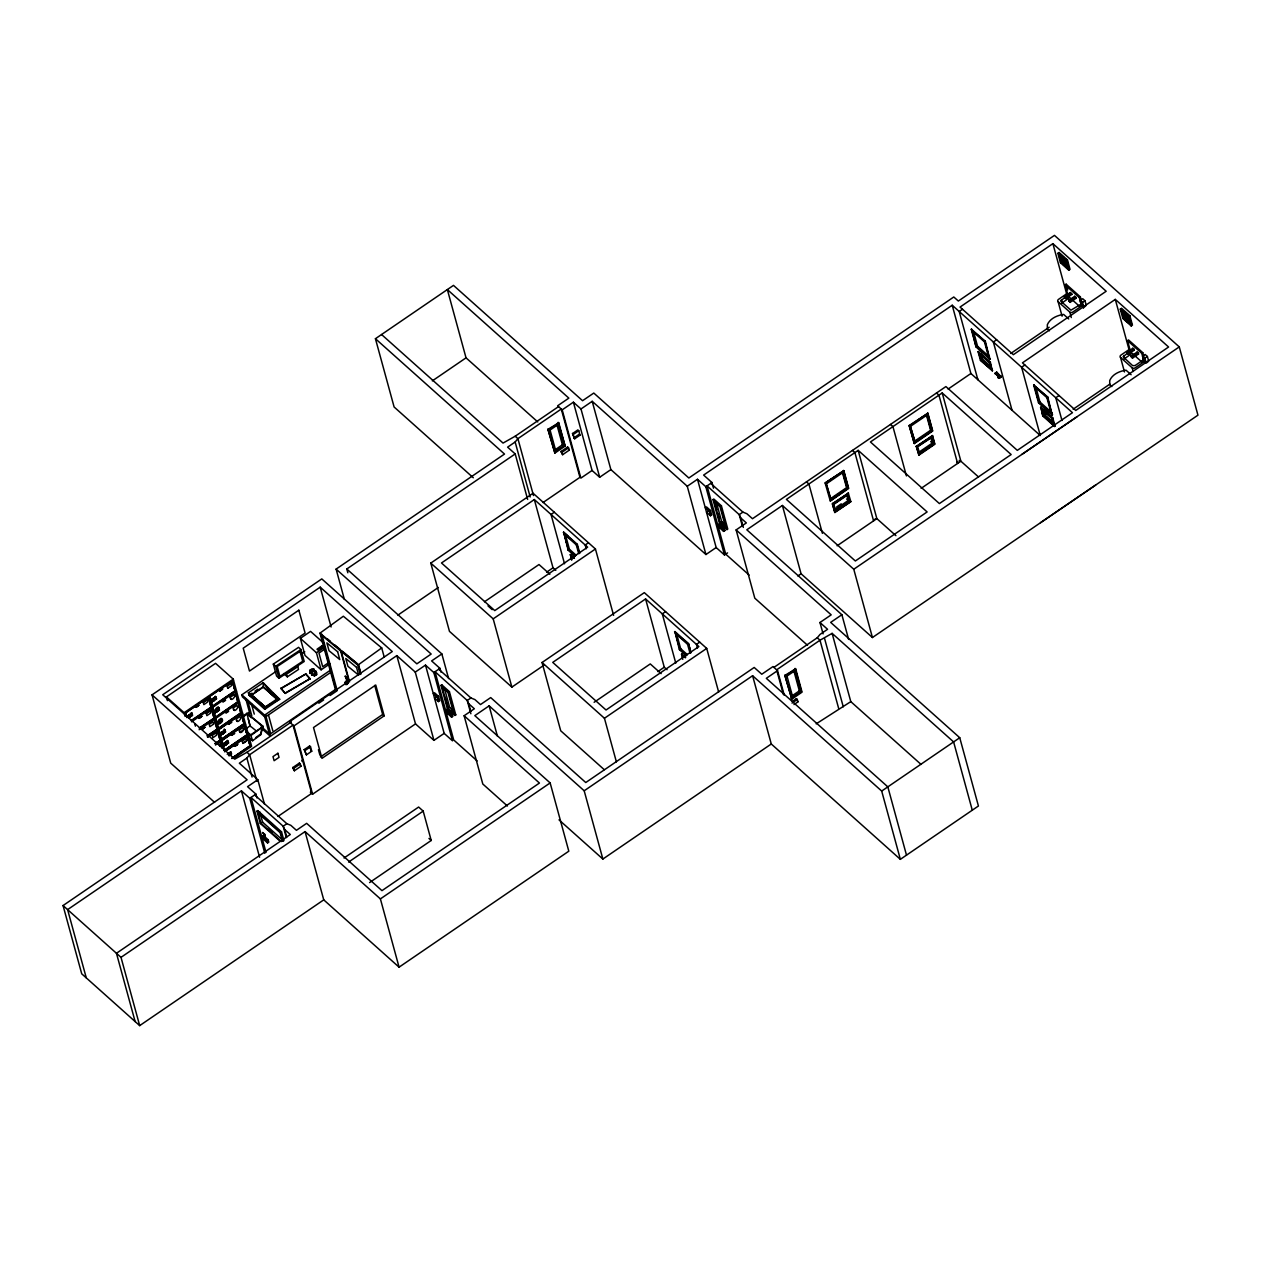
<?xml version="1.0" encoding="UTF-8"?>
<svg xmlns="http://www.w3.org/2000/svg" width="1261" height="1261" viewBox="0 0 1261 1261"><rect width="100%" height="100%" fill="white"/><g stroke="black" fill="none" stroke-linecap="round" stroke-linejoin="round"><path stroke-width="1.5" d="M309.686 672.097L311.309 672.302L311.688 673.673L309.875 672.775L309.717 670.521L311.782 668.913L313.942 669.197L314.714 671.892L313.942 669.197L309.717 670.521L309.875 672.775L314.43 675.975L316.606 674.698L316.148 671.419L309.717 670.521L314.43 675.975M222.488 689.2L219.808 690.918L222.724 688.79M225.514 700.233L222.819 701.951M228.525 711.251L225.845 712.969M229.171 723.909C234.483 719.038 228.367 725.501 229.597 723.152M232.197 734.927C237.494 730.056 231.378 736.534 232.607 734.186M234.562 733.319L231.866 735.021M235.208 745.96C243.247 739.844 229.833 749.917 237.068 744.778M256.456 700.533L249.095 695.174L251.648 695.047L263.186 686.756L277.01 699.351L279.611 699.225L276.916 699.02L265.283 706.964L264.889 709.281L249.095 695.174L248.433 692.778L263.155 682.721L279.611 699.225L264.889 709.281L248.433 692.778L265.283 706.964L279.611 699.225L272.423 692.809M249.662 738.331L252.626 740.727L260.554 734.911L262.288 726.304L246.951 713.269L242.285 716.658M260.554 734.911L263.25 726.446L246.951 713.269M186.927 716.469L191.656 713.08L192.539 715.255L191.309 712.623M187.054 716.595L191.987 713.222M189.371 716.5L191.861 714.656M189.796 717.052L192.429 715.476L191.845 713.111M211.044 699.839L215.678 696.687L216.545 698.862L215.316 696.23M213.377 700.091L215.867 698.247M211.359 708.319L214.118 718.36M211.485 702.093L216.403 698.736M213.519 710.384L214.638 713.253M232.355 680.893L235.098 690.933L232.355 680.893L209.547 696.482M216.403 711.125C220.407 710.92 218.657 704.379 215.773 708.855M214.386 719.353L217.128 729.378M219.43 709.754L214.685 713.143M214.496 713.127L219.446 710.101L218.153 707.232M217.081 721.891L221.841 718.865C225.025 721.544 216.041 727.234 217.207 722.017M218.232 722.963L221.794 720.535L221.7 718.738M217.396 730.371L220.139 740.412M222.44 720.788L217.522 724.145M219.981 733.145L225.041 729.914L224.19 729.284M220.234 733.051L220.848 735.321L225.451 731.821M222.44 733.177L224.915 731.333L224.363 729.299M220.423 741.405L222.362 747.962M222.566 743.47L223.686 746.323M241.403 713.978L244.145 724.003L241.403 713.978L218.815 729.599L221.337 739.198L243.783 723.861M225.451 744.211L227.942 742.366L227.374 740.333M223.544 746.197L228.477 742.839M244.429 724.996L247.172 735.037L244.429 724.996L221.841 740.617L224.49 750.342L247.124 734.879M228.462 755.229C231.504 751.966 232.639 754.614 229.029 755.922M247.44 736.03L250.182 746.071L247.44 736.03L224.852 751.651M196.543 706.475C194.793 707.626 201.996 703.37 195.802 707.326M199.553 717.493C197.804 718.66 205.023 714.404 198.812 718.344M220.549 690.066L219.808 690.918M202.58 728.527C200.83 729.678 208.033 725.422 201.839 729.378M198.718 705.183L197.977 706.034M201.728 716.216L200.988 717.068M204.755 727.25L204.014 728.086M246.005 730.939L250.687 734.832L252.626 740.727L247.991 736.44M264.542 804.345L257.796 779.692L239.354 763.204L246.888 758.05L249.662 754.724L293.025 725.107L311.688 793.374L277.972 816.419M527.65 499.435L515.197 453.928L507.616 447.151L515.15 441.996L517.908 438.67L561.271 409.037L579.95 477.32L543.018 502.54M773.907 667.4L817.254 637.782L820.028 634.441L827.563 629.302L819.965 622.508L831.188 614.848L736.125 529.919L746.339 522.921L740.743 517.924L739.245 514.646L707.043 485.879L725.721 554.146L749.144 575.063M235.634 745.204L234.861 745.945L235.76 745.677M228.856 724.003L231.803 721.986M231.835 734.911L234.467 732.988M235.224 745.85L237.588 744.226L235.129 745.645M1070.431 292.489L1071.882 294.412L1065.829 298.542L1064.615 297.47L1064.394 296.619L1070.431 292.489L1060.659 301.016L1070.936 310.19L1080.173 304.673L1081.654 305.997L1072.78 312.066A2.159 1.576 -15.3 0 1 1069.801 312.097L1058.105 301.631A2.159 1.576 -15.3 0 1 1058.546 299.346L1067.421 293.277L1065.119 284.876L1066.128 284.182L1080.362 296.902L1083.467 308.251M1061.62 303.27L1069.706 297.549L1079.574 306.36M1129.809 351.378L1123.062 356.768L1132.646 365.643L1135.089 365.548L1142.576 360.425L1144.058 361.749L1135.184 367.818A2.159 1.576 -15.3 0 1 1132.205 367.849L1120.509 357.399A2.159 1.576 -15.3 0 1 1120.95 355.098L1129.824 349.045L1127.523 340.628L1128.532 339.934L1142.765 352.654L1143.79 356.437M1124.024 359.038L1132.11 353.301L1141.977 362.112M222.409 688.884L219.777 690.807M224.884 700.202L223.055 701.526M227.894 711.22L226.066 712.56M230.905 722.254L228.824 723.893M234.578 733.208L232.103 734.611M198.749 705.309L195.77 707.2M201.76 716.327L198.781 718.234M204.786 727.361L201.807 729.268M348.02 683.005L346.602 681.46L345.388 682.217L347.421 684.424L345.278 682.737L345.861 681.113L348.241 682.989M242.742 717.21L247.093 714.01L250.182 726.509L248.338 718.943M246.825 728.164L249.993 725.832L255.92 730.623M250.687 734.832L263.25 726.446L250.813 735.573L246.368 731.979M255.605 737.717L260.365 734.233M335.883 691.327L319.963 633.148L343.339 616.235L381.705 647.918L384.274 657.312M360.268 674.43L357.698 665.051L358.439 664.515L359.968 670.143M360.882 674.209L358.313 664.831L381.705 647.918M345.246 676.211L348.399 682.847L346.775 676.905L348.036 683.115L345.246 676.211L346.397 677.173M473.316 477.761L394.11 406.988L375.431 338.705L453.487 285.38L582.566 400.714L593.789 393.054L688.853 477.998L953.789 296.981L958.344 301.048L1054.464 235.381L1179.271 346.901L1197.95 415.168L872.439 637.53L801.066 573.755L782.387 505.472L746.811 529.793L841.875 614.737L848.621 639.39M432.334 380.869L466.034 357.84L447.356 289.573L568.837 398.129L557.63 405.79L562.185 409.857L580.864 478.124L592.071 470.463L573.392 402.196L562.185 409.857M381.563 334.528L503.044 443.068L515.182 436.227L558.528 406.609M214.591 802.343L170.724 763.141L152.045 694.858L321.791 578.894L416.855 663.838L431.167 654.049L336.104 569.105L504.51 454.055L375.431 338.705M547.952 429.307L558.781 422.861L565.133 446.063L554.903 453.062L547.952 429.307L554.903 453.062M548.567 429.843L558.781 422.861M555.865 451.186L550.064 430.033L557.835 424.721L556.621 423.633L562.406 444.802L563.635 445.89L555.865 451.186L554.635 450.114L549.339 430.71M293.923 725.926L396.821 655.61L415.5 723.893L312.602 794.194L293.923 725.926L289.368 721.844L392.266 651.543L320.199 587.153L162.732 694.748L234.798 759.138L246.935 752.281L291.37 721.97M347.831 572.778L346.791 568.995L515.197 453.928M592.197 401.313L610.876 469.596L599.669 477.257L580.99 408.974L592.197 401.313L687.261 486.257L705.939 554.525L716.169 547.542L697.491 479.275L687.261 486.257M572.541 433.548L577.853 429.906L578.767 430.726L579.981 435.171L574.669 438.796L572.541 433.548L574.669 438.796M573.456 434.367L578.767 430.726M554.635 450.114L562.406 444.802M573.755 437.977L579.067 434.351L579.981 435.171M555.77 451.517L560.152 448.522M561.066 451.501L567.608 447.024L568.522 447.844L569.168 450.224L562.627 454.701L561.066 451.501L562.627 454.701M561.965 452.321L568.522 447.844M184.122 712.701L233.253 679.143L215.552 663.333L166.42 696.907L184.122 712.701L185.131 716.437M233.506 680.073L185.493 712.875L186.407 716.248M186.959 717.651L185.619 712.796L208.349 697.301L211.091 707.326M203.226 702.377L207.04 699.76L203.226 702.377L203.841 704.631L207.655 702.03L206.993 699.729M221.857 689.168L220.044 690.508M227.815 688.207L227.201 685.937L230.999 683.336L227.232 685.968L227.847 688.238L231.661 685.637L230.999 683.336M329.878 663.838L321.114 669.827L305.02 655.436L300.354 638.365L310.569 631.383L323.746 643.157M192.287 715.35L188.724 717.793L188.11 715.507M211.659 702.125L216.293 698.957M191.483 720.315L211.044 707.169M235.066 690.776L212.431 706.239L209.625 696.387L224.316 750.673L247.219 735.037M191.294 720.882L211.139 707.326M212.258 706.57L235.145 690.933M191.562 721.828L236.516 691.107M206.237 713.395L210.051 710.794L206.237 713.395L206.851 715.665L210.666 713.064L210.02 710.763M230.211 696.97L234.026 694.354L234.672 696.655C229.801 704.253 229.77 693.251 230.826 699.225M230.243 697.002L234.057 694.385M214.055 710.873L219.004 707.847L218.326 707.248M214.197 710.999L218.831 707.831M544.342 664.941L511.871 687.119L449.468 631.367L430.789 563.1L533.056 493.24L595.444 548.992L613.603 615.368M331.328 671.987L265.157 717.194L242.38 696.844L241.828 694.795L275.718 671.64M301.537 654.002L304.768 651.795M199.317 728.07L213.881 718.329M237.746 701.81L235.366 691.926L237.746 701.81L215.442 717.257L212.652 707.421M199.459 728.18L214.071 718.203M215.268 717.604L238.077 701.794M534.333 499.545L441.492 562.973L494.769 610.592L587.626 547.164L534.333 499.545L553.012 567.813L555.802 570.303M249.095 695.174L252.042 693.156M254.974 691.154L257.922 689.136M199.143 729.725L239.543 702.125M251.648 695.047L263.281 687.103L263.155 682.721L277.01 699.351M233.222 707.988L237.068 705.419L237.698 707.689C232.812 715.239 232.828 704.363 233.852 710.258M321.114 669.827L316.448 652.757L325.212 646.767M218.799 719.873L221.164 718.25M213.692 724.082L209.846 726.667L209.216 724.397L213.062 721.828L213.645 724.05M325.102 648.879L318.954 653.072L322.69 666.722L328.837 662.529M207.135 735.809L216.892 729.362M240.772 712.828L238.392 702.944L240.772 712.828L218.468 728.291L215.663 718.439M207.277 735.92L217.081 729.221M218.295 728.622L241.087 712.828M207.498 737.102L242.553 713.159M207.639 737.228L217.444 730.529M229.092 723.578L231.551 722.175M236.248 719.022L240.063 716.421L240.709 718.707C235.839 726.273 235.854 715.397 236.863 721.292M247.061 713.915L250.277 711.708M225.341 732.042L220.533 735.179M397.861 615.132L438.339 587.468M214.969 743.549L219.918 740.38M215.111 743.675L220.108 740.254M244.114 723.846L221.337 739.592L244.193 724.019M215.615 743.549L220.186 740.412M554.304 512.234L551.041 514.472L564.534 563.777M215.852 744.526L245.564 724.177M215.458 744.967L220.454 741.563M239.259 730.04L243.105 727.471L243.72 729.741C238.881 737.401 238.755 726.257 239.921 732.342M265.157 717.194L264.605 715.145L330.76 669.938M239.874 732.31L243.72 729.741M223.102 743.958L227.737 740.79L228.604 742.965L227.942 742.366M223.244 744.069L227.737 740.79M223.733 746.228L228.367 743.06M224.363 750.216L246.793 734.879M224.584 751.619L248.59 735.21M242.317 741.105L242.932 743.375L242.27 741.074L246.131 738.505L246.746 740.774L242.932 743.375L246.746 740.774M227.201 754.251L230.747 751.824M228.399 753.637L230.889 751.934L231.63 753.999M232.182 757.956L249.82 745.913M232.323 758.082L250.135 745.913M231.914 758.586L250.23 746.071M574.969 556.274L568.128 550.174L563.683 532.142L577.349 544.358L579.776 553.232M233.695 758.476L251.601 746.244L233.253 679.143M261.847 728.669L270.39 736.314L269.838 734.265L335.993 689.058M575.363 556.006L568.585 549.796L564.298 534.128L565.117 533.561L567.781 535.941M318.812 703.228L323.651 699.918M330.098 695.52L336.561 691.107M484.476 601.781L538.999 564.534L549.859 574.228M568.128 550.174L569.405 549.244L565.117 533.561M564.298 534.128L576.309 544.862L577.349 544.358M571.485 559.963L570.508 554.556L574.449 558.087M588.461 542.75L585.199 544.988L586.239 548.771M546.612 572.179L553.012 567.813M139.687 1025.619L121.009 957.351L305.067 831.598L323.746 899.865L139.687 1025.619L81.729 973.823L63.05 905.556L247.109 779.802L152.045 694.858M264.81 853.303L249.773 798.308L241.434 790.868L67.605 909.622L86.284 977.905M257.796 779.692L247.566 786.675L255.904 794.115L256.945 797.914M444.171 733.382L433.942 740.365L415.263 672.097L425.493 665.114L433.831 672.554L452.494 740.822L444.171 733.382L425.493 665.114M346.791 568.995L441.854 653.939L431.625 660.922L439.963 668.362L441.003 672.16M511.871 687.119L493.193 618.852L595.444 548.992M710.731 483.357L742.918 512.124L746.89 513.731L752.486 518.728L945.908 386.575L1017.312 450.366L1072.465 412.694L952.213 305.241L703.622 475.082L711.961 482.522L713.505 488.212M304.295 749.601L309.607 745.976L310.521 746.796L311.735 751.225L306.407 754.866L304.295 749.601L306.407 754.866M305.194 750.421L310.521 746.796M1052.888 243.641L960.047 307.069L1013.34 354.688L1106.181 291.259L1052.888 243.641L1066.901 294.838M962.474 309.244L959.195 311.483L977.874 379.75M292.804 767.555L299.361 763.094L300.26 763.898L300.922 766.294L294.38 770.77L292.804 767.555L294.38 770.77M249.773 798.308L255.904 794.115M293.718 768.375L300.26 763.898M433.831 672.554L439.963 668.362M727.565 552.885L724.492 554.982L705.813 486.714L711.961 482.522M320.42 756.994L382.65 714.483L374.722 685.464M1057.884 253.351L1059.114 252.515L1067.468 259.971L1070.037 269.365L1068.808 270.201L1060.454 262.745L1057.884 253.351L1066.239 260.822L1068.808 270.201M384.179 715.838L321.949 758.365L313.516 727.534L375.746 685.007L384.179 715.838L382.65 714.483M1059.634 255.557L1058.877 254.88L1059.87 256.424L1060.864 254.722L1060.107 254.044L1061.1 255.573L1060.864 254.722M1061.163 256.913L1060.391 256.235L1061.384 257.78L1062.377 256.078L1061.62 255.4L1062.613 256.929L1062.377 256.078M1060.517 260.854L1060.28 260.002L1061.273 261.531L1060.517 260.854L1061.746 260.018M279.895 840.977L260.318 823.48L256.96 811.186L257.764 810.618L281.55 831.882L283.961 840.661M441.003 685.432L441.823 684.865L449.42 691.659L455.773 714.861L454.953 715.428L447.356 708.65L441.003 685.432L448.601 692.21L454.953 715.428M713.001 499.592L713.821 499.041L721.418 505.819L727.77 529.037L726.951 529.588L719.353 522.811L713.001 499.592L720.598 506.386L726.951 529.588M1060.454 262.745L1061.683 261.894M1066.239 260.822L1067.468 259.971M1066.349 265.425L1067.342 266.969L1066.349 265.425L1067.878 263.565L1065.356 263.896L1064.363 262.367L1066.112 261.358M1064.599 263.218L1065.592 261.531M1064.363 262.367L1066.885 262.036L1067.641 262.714L1066.412 263.549L1065.419 262.02L1066.412 263.549M1066.175 262.698L1067.405 261.862L1067.641 262.714M1064.836 264.069L1065.829 265.614L1064.836 264.069L1066.065 263.234M1065.072 264.936L1066.302 264.085M971.254 329.279L985.33 341.227L989.775 359.243L976.109 347.043L971.254 329.279L984.92 341.495L989.775 359.243M1066.112 264.574L1065.892 263.722L1066.885 265.251L1066.112 264.574L1067.105 262.887M1066.648 264.4L1067.878 263.565M1067.515 266.481L1065.529 266.638L1066.522 264.952M435.754 697.207L434.525 698.058L438.481 701.573L439.711 700.738L438.481 696.308L434.541 692.778L433.311 693.613L437.268 697.144L438.481 701.573M707.752 511.383L706.523 512.218L710.479 515.749L711.693 514.914L710.479 510.469L706.538 506.938L705.309 507.773L709.265 511.304L710.479 515.749M972.452 331.139L973.271 330.587L977.559 346.255L989.586 356.989L988.766 357.557L984.478 341.873L972.452 331.139L976.739 346.807L990.184 358.975M437.268 697.144L438.481 696.308M709.265 511.304L710.479 510.469M1066.822 267.143L1068.051 266.307L1069.044 267.836L1067.815 268.672L1066.822 267.143L1067.815 268.672M1067.058 267.994L1068.288 267.159M1067.578 267.821L1068.808 266.985L1069.044 267.836M448.601 692.21L449.42 691.659M720.598 506.386L721.418 505.819M260.318 823.48L262.587 822.14L283.079 840.457M976.109 347.043L971.664 329.011M447.356 708.65L448.175 708.083L445.243 697.365M976.739 346.807L977.559 346.255M447.986 708.43L442.201 687.277L447.97 692.431L453.755 713.584L447.986 708.43L449.625 707.311L444.802 689.672M719.984 522.606L714.199 501.437L719.968 506.591L725.753 527.76L719.984 522.606L721.623 521.487L716.311 502.083M984.478 341.873L985.33 341.227M262.052 836.216L263.281 835.381L268.136 839.731L268.798 842.112L267.568 842.947L262.714 838.612L262.052 836.216L266.922 840.567L267.568 842.947M446.11 710.463L447.34 709.628L452.195 713.978L452.857 716.358L451.627 717.194L446.772 712.859L446.11 710.463L450.981 714.814L451.627 717.194M718.108 524.639L719.337 523.788L724.192 528.138L724.854 530.534L723.625 531.37L718.77 527.019L718.108 524.639L724.854 530.534M262.714 838.612L263.943 837.777M446.772 712.859L448.002 712.024M718.77 527.019L719.984 526.184M477.147 760.903L453.724 739.986L435.045 671.719L467.248 700.485L468.745 703.764L474.341 708.761L464.127 715.744L539.44 783.049L381.973 890.644L306.644 823.338L296.43 830.321L290.834 825.324L286.877 823.717L283.189 826.239L286.294 837.603M784.295 695.315L777.548 670.647L772.993 666.58L761.77 674.241L754.188 667.463L585.766 782.529L490.702 697.585L480.488 704.568L474.893 699.571L470.92 697.963L467.248 700.485L470.873 713.758M742.918 512.124L739.245 514.646L742.351 526.026M978.079 351.693L990.326 362.002L992.265 370.813L980.412 360.236L978.079 351.693L989.917 362.285L992.265 370.813M996.631 339.761L993.353 341.999L1012.031 410.266M979.687 353.269L981.452 359.732L991.241 369.126L981.042 360.015L979.277 353.553L989.885 362.38M266.922 840.567L268.136 839.731M450.981 714.814L452.195 713.978M724.192 528.138L722.963 528.974L723.625 531.37M283.142 841.213L280.73 832.433L281.55 831.882M1065.829 298.542L1065.608 297.706L1071.645 293.577M980.412 360.236L992.675 370.529M1068.666 300.433L1074.703 296.303L1075.917 297.391L1076.153 298.226L1070.1 302.356L1068.666 300.433L1070.1 302.356M1068.887 301.284L1074.939 297.155L1074.703 296.303M1069.88 301.521L1075.917 297.391M604.255 769.683L560.719 730.781L542.057 662.498L644.308 592.638L706.712 648.406L718.644 692.021M1081.654 305.997L1079.353 297.58L1080.362 296.902M858.174 450.35L786.407 499.388L855.352 560.987L927.119 511.95L858.174 450.35L876.852 518.618L895.909 535.657M942.203 392.943L870.437 441.965L939.382 503.58L1011.149 454.543L942.203 392.943L960.882 461.211L978.489 476.942M948.146 389.05L970.891 373.508L952.213 305.241M1080.22 300.449L1082.742 298.731L1084.98 300.733L1086.257 305.351C1082.852 310.08 1080.299 303.318 1080.22 300.449L1082.474 302.451L1083.735 307.069M991.241 369.126L989.475 362.664L990.326 362.002M584.19 790.789L752.596 675.723L771.275 743.99L602.868 859.056L584.19 790.789L489.126 705.845L474.814 715.633L550.143 782.923L568.806 851.191L399.075 967.171L323.746 899.865M645.585 598.943L552.744 662.388L606.037 710.006L698.878 646.562L645.585 598.943L664.263 667.211L667.053 669.701M1082.474 302.451L1084.98 300.733M1010.739 353.474L1049.152 327.229M830.29 500.98L825.12 482.963L843.83 470.652L848.685 488.401L830.29 500.98L848.385 488.133L843.53 470.385M909.165 425.54L927.875 413.245L932.73 430.994L914.32 443.557L909.165 425.54L914.32 443.557M843.83 470.652L825.12 482.963M909.465 425.808L927.875 413.245M834.183 477.525L826.097 483.042L830.999 499.261L847.187 488.212L842.884 472.528L839.054 474.199M916.605 421.206L924.707 415.673M826.696 483.594L842.884 472.528M910.741 426.171L926.93 415.121L931.217 430.789L915.029 441.854L910.127 425.635L915.029 441.854M999.169 376.535L999.626 378.19L995.087 373.224L996.71 372.105L1001.25 376.929L999.61 378.048L998.271 375.715M995.355 374.249L996.71 372.105M999.563 377.007L998.034 377.575L999.075 376.062M998.334 377.859L999.374 376.33M998.034 377.575L999.264 376.74M1000.966 375.904L999.327 377.023L995.087 373.224M1115.291 299.393L1022.45 362.837L1075.743 410.455L1168.584 347.011L1115.291 299.393L1129.304 350.605M1024.878 365.012L1021.599 367.235L1040.278 435.518L970.891 373.508M842.285 471.992L846.572 487.66L830.384 498.725L830.999 499.261M914.414 441.303L930.602 430.253L926.803 416.319M665.572 611.632L662.293 613.871L675.786 663.176M914.02 443.289L932.431 430.71L927.56 412.962M834.892 512.518L832.26 503.722L848.511 493.098L832.559 503.99L834.892 512.518L850.844 501.626L848.212 492.815M916.29 446.299L932.557 435.675L934.89 444.203L918.938 455.111L916.29 446.299L918.938 455.111M916.605 446.567L932.557 435.675M847.266 494.69L849.031 501.153L835.302 510.532L833.537 504.085L847.266 494.69L849.347 501.421L835.602 510.815L834.088 509.444M919.647 453.393L917.567 446.662L931.312 437.283L933.376 444.014L919.647 453.393L918.118 452.037M835.602 510.815L833.836 504.353L847.565 494.974M931.611 437.551L917.567 446.662M1120.288 309.118L1121.518 308.267L1129.872 315.739L1132.441 325.117L1131.212 325.969L1122.857 318.497L1120.288 309.118L1128.642 316.574L1131.212 325.969M836.689 506.954L841.26 503.833M918.575 452.447L932.32 443.052L930.539 436.605M1122.211 314.052L1123.204 315.581L1122.211 314.052L1123.441 313.217M919.332 453.125L933.077 443.73L931.312 437.283M834.593 512.25L850.844 501.626M918.638 454.843L934.59 443.935L932.242 435.408M1123.961 316.259L1124.954 314.572L1123.961 316.259L1125.947 316.101M1124.26 315.234L1123.267 313.705L1124.26 315.234L1126.01 314.225L1124.497 316.085L1123.74 315.408M1125.537 315.739L1125.774 316.59L1124.78 315.061L1127.302 314.73L1128.059 315.408L1126.53 317.268L1128.516 317.11M1124.197 317.126L1125.19 318.655L1124.197 317.126L1125.427 316.275M1127.302 314.73L1127.066 313.879L1127.823 314.556L1126.83 316.243L1125.837 314.714L1127.003 315.754L1125.253 316.763L1126.246 318.308L1125.253 316.763M1127.35 316.07L1129.336 315.912L1128.343 317.599L1127.35 316.07L1128.343 317.599M1125.49 317.63L1127.239 316.606M1124.134 319.001L1123.141 317.473L1124.134 319.001L1125.364 318.166M1126.53 317.268L1128.296 316.259M1128.406 320.877L1127.176 321.713L1126.42 321.035L1127.413 319.348L1124.907 319.679L1125.9 317.993L1126.12 318.844M1127.586 316.921L1128.579 315.234M1126.483 319.159L1126.703 320.01L1125.71 318.481L1126.94 317.646M1128.106 316.747L1129.872 315.739M1127.176 321.713L1128.169 320.026L1126.767 318.135L1127.996 317.283M1124.907 319.679L1126.656 318.67M1125.947 319.332L1127.176 318.497M1033.657 385.046L1047.733 396.979L1052.178 415.011L1038.512 402.795L1033.657 385.046L1047.324 397.262L1052.178 415.011M1127.476 320.688L1128.232 321.366L1127.239 319.837L1127.476 320.688L1129.226 319.679M1128.516 320.341L1130.282 319.317L1129.289 321.019L1128.296 319.49L1129.462 320.53L1127.697 321.539L1128.69 323.068L1127.697 321.539M686.22 655.688L679.38 649.588L674.934 631.556L688.601 643.772L691.028 652.646M344.032 858.016L418.636 807.04L423.192 811.107L431.215 840.472L369.583 882.574M1127.933 322.39L1128.926 320.704M1128.469 322.217L1130.219 321.208L1130.975 321.886L1129.746 322.721L1128.753 321.192L1129.746 322.721M1129.509 321.87L1130.739 321.035L1130.975 321.886M1129.982 323.573L1129.226 322.895L1130.219 324.424L1131.212 322.737L1130.455 322.059L1131.448 323.588L1131.212 322.737M348.588 862.083L423.192 811.107M594.12 702.298L650.266 663.932L661.111 673.626M1038.512 402.795L1039.962 402.007L1051.989 412.757L1051.17 413.309L1046.882 397.641L1034.855 386.891L1039.143 402.574M1046.882 397.641L1047.733 396.979M679.38 649.588L680.656 648.643L676.369 632.975L675.549 633.526L687.56 644.276L689.956 652.977M687.56 644.276L688.38 643.709L684.376 640.131M690.618 652.914L688.601 643.772M874.172 519.784L875.402 518.949M837.099 545.792L876.852 518.618M921.129 488.37L960.882 461.211M1040.483 407.461L1052.32 418.037L1054.653 426.581L1042.815 415.988L1040.892 407.177L1052.73 417.754L1055.063 426.297M1059.035 395.528L1055.756 397.767L1061.983 420.512M682.753 659.361L681.76 653.97L685.7 657.501M699.729 642.164L696.45 644.387L697.491 648.186M657.864 671.593L664.263 667.211M797.835 575.962L801.066 573.755M1042.09 409.021L1043.856 415.484L1053.644 424.878L1043.446 415.767L1041.681 409.305L1052.289 418.148M1126.798 352.386L1132.835 348.257L1134.049 349.329L1134.285 350.164L1128.232 354.309L1126.798 352.386L1128.232 354.309M1128.012 353.458L1134.049 349.329M1042.815 415.988L1040.892 407.177M1043.446 415.767L1046.094 413.955M1131.07 356.201L1137.107 352.071L1138.32 353.143L1138.557 353.994L1132.504 358.124L1131.07 356.201L1132.504 358.124M1131.29 357.036L1137.343 352.907L1137.107 352.071M1132.268 357.273L1138.32 353.143M616.393 761.88L604.445 718.266L706.712 648.406M1144.058 361.749L1141.757 353.348L1142.765 352.654M1053.644 424.878L1051.879 418.416L1052.73 417.754M1142.624 356.201L1145.146 354.483L1147.384 356.485L1148.661 361.119C1145.256 365.832 1142.687 359.07 1142.624 356.201L1144.862 358.203L1146.139 362.837M1144.862 358.203L1147.384 356.485M1073.143 409.226L1109.964 384.069M1021.836 454.417L1077.02 416.76M872.439 637.53L853.776 569.247L1179.271 346.901M399.075 967.171L380.396 898.904L550.143 782.923M841.875 614.737L830.668 622.398L959.747 737.732L978.426 806L900.354 859.34L771.275 743.99M777.548 670.647L766.325 678.323L887.823 786.864L906.501 855.147M783.38 694.496L776.634 669.843L819.997 640.225L832.118 633.369L953.615 741.925L972.278 810.192M784.878 675.376L795.707 668.929L802.059 692.147L791.829 699.13L784.878 675.376L791.829 699.13M785.477 675.912L795.707 668.929M786.99 676.101L794.761 670.789L793.547 669.701L799.332 690.87L800.546 691.958L792.775 697.27L786.99 676.101L785.776 675.013M1040.514 522.684L1095.699 485.028M799.332 690.87L791.561 696.182L790.111 690.886M791.214 698.578L801.444 691.595L795.092 668.393M792.428 701.368L796.353 698.689L797.267 699.492L797.914 701.888L793.989 704.568M792.018 703.071L797.267 699.492M816.182 723.846L850.797 701.636L832.118 633.369M900.354 859.34L881.691 791.057L959.747 737.732M273.306 664.09L298.573 647.334L300.953 649.541L304.216 661.489L278.949 678.245L276.569 676.038L273.306 664.09L275.67 666.297L278.949 678.245M275.67 666.297L300.953 649.541M297.769 666.722L298.51 669.449L287.335 676.858L286.578 674.131L297.769 666.722L297.17 666.171M309.812 670.868L311.971 669.591L314.21 670.221L316.527 672.775L314.21 670.221M316.416 674.005L314.241 675.281L311.814 673.957L312.192 675.329L311.309 672.302L314.352 670.521L314.241 675.281L316.148 671.419L316.606 674.698M280.967 688.301L305.856 673.957L310.048 678.717L285.254 693.408L280.967 688.301L285.254 693.408M281.045 688.648L305.856 673.957M285.159 693.061L310.048 678.717M222.503 689.089L220.675 690.539M225.514 700.123L223.686 701.557M228.54 711.141L226.712 712.591M309.875 672.775L311.309 672.302L312.192 675.329M956.8 462.078L958.202 462.361M259.403 702.676L265.283 706.964L251.554 694.701M327.497 638.964L330.335 641.313M334.591 644.828L340.265 649.51L348.998 681.413M342.314 651.212L356.973 663.302M319.963 633.148L358.313 664.831M357.698 665.051L321.082 634.803L336.482 691.075M248.433 692.778L265.283 706.964M263.281 687.103L276.916 699.02L263.186 686.756M1066.932 260.16L1066.175 259.467L1066.412 260.333M1126.309 313.201L1125.537 312.523L1125.774 313.374M1129.052 316.937L1130.045 318.466L1129.289 317.788M1066.349 262.209L1064.946 260.318L1065.939 261.847M1125.726 315.25L1124.323 313.358L1125.316 314.887M1126.309 316.416L1127.302 317.945M1068.335 265.267L1067.578 264.589L1067.815 265.44M1126.767 318.135L1127.76 319.663M1125.71 318.481L1126.893 319.522M1065.309 265.787L1066.302 267.316M1124.67 318.828L1125.663 320.357M1126.94 320.861L1126.183 320.184L1126.42 321.035M1065.119 284.876L1079.353 297.58M1127.523 340.628L1141.757 353.348M1070.668 293.324L1071.882 294.412M1074.939 297.155L1076.153 298.226M1134.285 350.164L1132.835 348.257M1137.343 352.907L1138.557 353.994M1067.421 293.277L1068.902 294.601M1064.394 296.619L1065.608 297.706M1068.713 318.954L1063.622 314.415C1057.191 315.36 1050.05 318.418 1047.339 324.707L1047.292 328.916L1049.42 330.808M1131.117 374.722L1126.026 370.182C1119.595 371.112 1112.454 374.17 1109.743 380.475L1109.696 384.668L1111.824 386.56M1038.922 402.511L1052.588 414.727M979.277 353.553L989.475 362.664M1041.681 409.305L1051.879 418.416M991.209 366.841L982.477 359.022L981.153 354.183M1053.613 422.593L1044.88 414.79L1043.556 409.951M996.994 373.13L1001.25 376.929M1043.225 415.704L1053.755 425.115M976.786 377.874L977.685 378.678M1039.174 433.626L1040.089 434.446M936.497 393.006L938.941 395.182L957.603 463.449M930.65 441.571L933.376 444.014M890.502 424.437L892.93 426.596L906.423 475.901M852.468 450.413L854.895 452.589L873.574 520.856M846.604 498.978L849.347 501.421M806.473 481.844L808.9 484.019L822.393 533.324M782.387 505.472L853.776 569.247M697.491 479.275L705.813 486.714M721.623 521.487L725.958 525.348M721.434 523.378L723.972 525.648M573.392 402.196L580.99 408.974M716.169 547.542L724.492 554.982M817.254 637.782L819.997 640.225L838.675 708.493M610.876 469.596L705.939 554.525M807.529 645.301L754.803 598.187L736.125 529.919M548.85 428.945L550.064 430.033M565.133 446.063L558.182 422.309M466.034 357.84L537.753 421.931M592.071 470.463L599.669 477.257M850.797 701.636L921.05 764.418M569.168 450.224L567.608 447.024M515.182 436.227L517.908 438.67L533.482 495.557M797.914 701.888L796.353 698.689M752.596 675.723L881.691 791.057M563.273 532.426L576.939 544.642L579.366 553.516M674.525 631.84L688.191 644.04M569.405 549.244L576.072 555.203M680.656 648.643L687.324 654.617M686.63 655.405L679.837 649.21L674.934 631.556M570.098 554.84L574.039 558.371M681.35 654.238L685.29 657.769M488.007 605.91L492.184 609.646M430.789 563.1L493.193 618.852M542.057 662.498L604.445 718.266M438.733 669.197L470.92 697.963M396.821 655.61L415.263 672.097M449.625 707.311L453.96 711.188M450.713 710.353L455.773 714.861M559.001 819.855L602.868 859.056M415.5 723.893L433.942 740.365M507.426 806.015L482.805 784.011L464.127 715.744M300.354 638.365L316.448 652.757M428.945 838.439L431.215 840.472M310.821 750.405L311.735 751.225M241.828 694.795L264.605 715.145M248.48 715.176L251.317 717.73M261.295 726.635L269.838 734.265M300.922 766.294L299.361 763.094M215.678 696.687L211.186 699.965L211.627 702.219M310.332 792.16L312.602 794.194M224.915 731.333L225.593 731.932L224.899 729.788M246.935 752.281L249.662 754.724L256.929 781.284M189.308 714.908L189.938 717.178M219.067 743.848L219.713 746.149M305.067 831.598L380.396 898.904M254.675 794.95L286.877 823.717M266.039 852.468L250.986 797.472L283.189 826.239L284.702 829.517L290.298 834.514L116.453 953.284L135.132 1021.552M256.96 811.186L280.73 832.433M268.136 829.171L272.329 832.922M281.439 841.576L260.948 823.26L258.142 813.03L280.1 832.638L282.448 841.182M63.05 905.556L121.009 957.351M283.772 673.547L287.335 676.858M305.95 674.304L310.143 679.064M347.421 683.604L345.546 681.586L345.278 682.737M1127.823 314.556L1128.059 315.408M1129.052 320.168L1129.289 321.019M1127.523 315.581L1127.76 316.432M1126.483 315.928L1126.719 316.779M1124.497 316.085L1124.717 316.952M1132.205 367.849L1133.213 371.491M1123.803 355.476L1124.607 358.423M1120.509 357.399L1124.497 371.963M1063.906 257.433L1064.142 258.284M1065.119 263.045L1065.356 263.896M1059.114 252.515L1060.138 256.267M1066.128 284.182L1067.689 289.857M1069.801 312.097L1071.298 317.551M1061.399 299.724L1062.203 302.656M1058.105 301.631L1062.093 316.212M1036.148 388.073L1039.962 402.007M1034.067 384.763L1038.433 400.746M978.489 351.425L980.349 358.25M917.251 447.592L918.134 450.823M846.951 495.636L848.275 500.475L834.546 509.854L832.78 503.407M826.57 484.791L829.911 496.976M819.965 622.508L823.086 633.889M824.584 638.523L843.262 706.79M794.761 670.789L800.546 691.958M740.743 517.924L743.344 527.413M715.286 504.4L716.752 509.743M717.73 513.322L719.196 518.681M688.869 645.459L690.287 650.676M681.76 653.97L682.69 657.375M557.835 424.721L563.635 445.89M576.309 544.862L578.689 553.563M570.508 554.556L571.99 559.758M563.683 532.142L568.538 549.891M515.15 441.996L530.187 496.992M489.126 705.845L497.433 736.188M468.745 703.764L470.826 711.346M441.854 653.939L448.601 678.591M441.823 684.865L443.289 690.224M336.104 569.105L344.395 599.448M341.368 651.874L349.581 681.902M320.199 587.153L331.107 626.985M345.672 683.289L346.081 684.802M321.823 634.267L337.207 690.555M318.434 749.743L319.931 755.181M309.607 745.976L310.411 748.939M301.852 760.336L302.167 761.518M268.514 715.05L272.786 730.686M265.582 714.987L270.343 732.373M264.243 715.097L268.987 732.483M251.412 703.717L254.265 714.136M284.702 829.517L286.767 837.099M247.534 700.17L251.806 715.807M245.706 698.547L249.993 714.183M232.387 680.83L250.482 747.001M246.888 758.05L252.074 777.028M259.782 811.911L262.587 822.14M257.764 810.618L259.214 815.899M241.434 790.868L259.593 857.244M212.116 699.114L212.731 701.384M215.127 710.132L215.757 712.418M218.137 721.166L218.768 723.436M221.164 732.2L221.778 734.469M224.174 743.218L224.805 745.503M208.38 697.238L222.235 748.057M194.856 724.129L195.423 726.163M166.373 696.844L167.445 700.627M959.258 460.407L959.432 461.526M196.133 707.106L198.497 705.498L196.133 707.106M199.143 718.139L201.508 716.516L199.143 718.139M202.17 729.173L204.534 727.55L202.17 729.173M263.817 833.852L264.179 835.223L263.817 833.852M298.841 610.182L243.215 648.186L249.473 671.057L305.099 633.054L298.841 610.182M322.107 645.711L317 649.21L318.04 650.156L323.163 646.657L322.107 645.711M216.088 732.846L212.242 735.415L212.888 737.717L216.703 735.116L216.088 732.846M277.909 753.258L272.991 756.616L274.11 760.714L279.028 757.357L277.909 753.258M299.992 651.401L277.199 666.502L279.91 676.4L302.687 661.3L299.992 651.401M337.649 651.748L326.883 642.874L329.026 650.692L339.776 659.566L337.649 651.748M356.532 667.353L345.782 658.478L347.91 666.297L358.676 675.171L356.532 667.353M1062.676 258.284L1061.92 257.591L1062.913 259.135L1062.676 258.284M1064.189 259.64L1063.433 258.962L1064.426 260.491L1064.189 259.64M1122.038 311.325L1121.281 310.647L1122.274 312.176L1122.038 311.325M1123.551 312.681L1122.794 312.003L1123.787 313.532L1123.551 312.681M1060.107 257.276L1059.35 256.598L1060.343 258.127L1060.107 257.276M1061.62 258.631L1060.864 257.953L1061.857 259.482L1061.62 258.631M1063.133 259.987L1062.377 259.309L1063.37 260.838L1063.133 259.987M1064.662 261.342L1063.906 260.664L1064.899 262.193L1064.662 261.342M1122.511 313.027L1121.754 312.35L1122.747 313.879L1122.511 313.027M1128.579 318.45L1127.823 317.772L1128.816 319.301L1128.579 318.45M1060.564 258.978L1059.807 258.3L1060.8 259.829L1060.564 258.978M1062.093 260.333L1061.336 259.656L1062.329 261.185L1062.093 260.333M1063.606 261.689L1062.85 261.011L1063.843 262.54L1063.606 261.689M1062.55 262.036L1061.794 261.358L1062.787 262.887L1062.55 262.036M1064.079 263.391L1063.322 262.714L1064.316 264.258L1064.079 263.391M1123.441 316.448L1122.684 315.77L1123.677 317.299L1123.441 316.448M1061.51 262.383L1060.753 261.705L1061.73 263.25L1061.51 262.383M1063.023 263.754L1062.266 263.076L1063.259 264.605L1063.023 263.754M1064.536 265.109L1063.78 264.432L1064.773 265.961L1064.536 265.109M213.314 698.499L213.944 700.785L213.314 698.499M216.34 709.533L216.955 711.803L216.34 709.533M219.351 720.567L219.981 722.837L219.351 720.567M222.362 731.585L222.992 733.855L222.362 731.585M225.388 742.619L226.003 744.888L225.388 742.619M264.747 834.341L262.619 832.449L265.377 836.642L264.747 834.341"/></g></svg>
